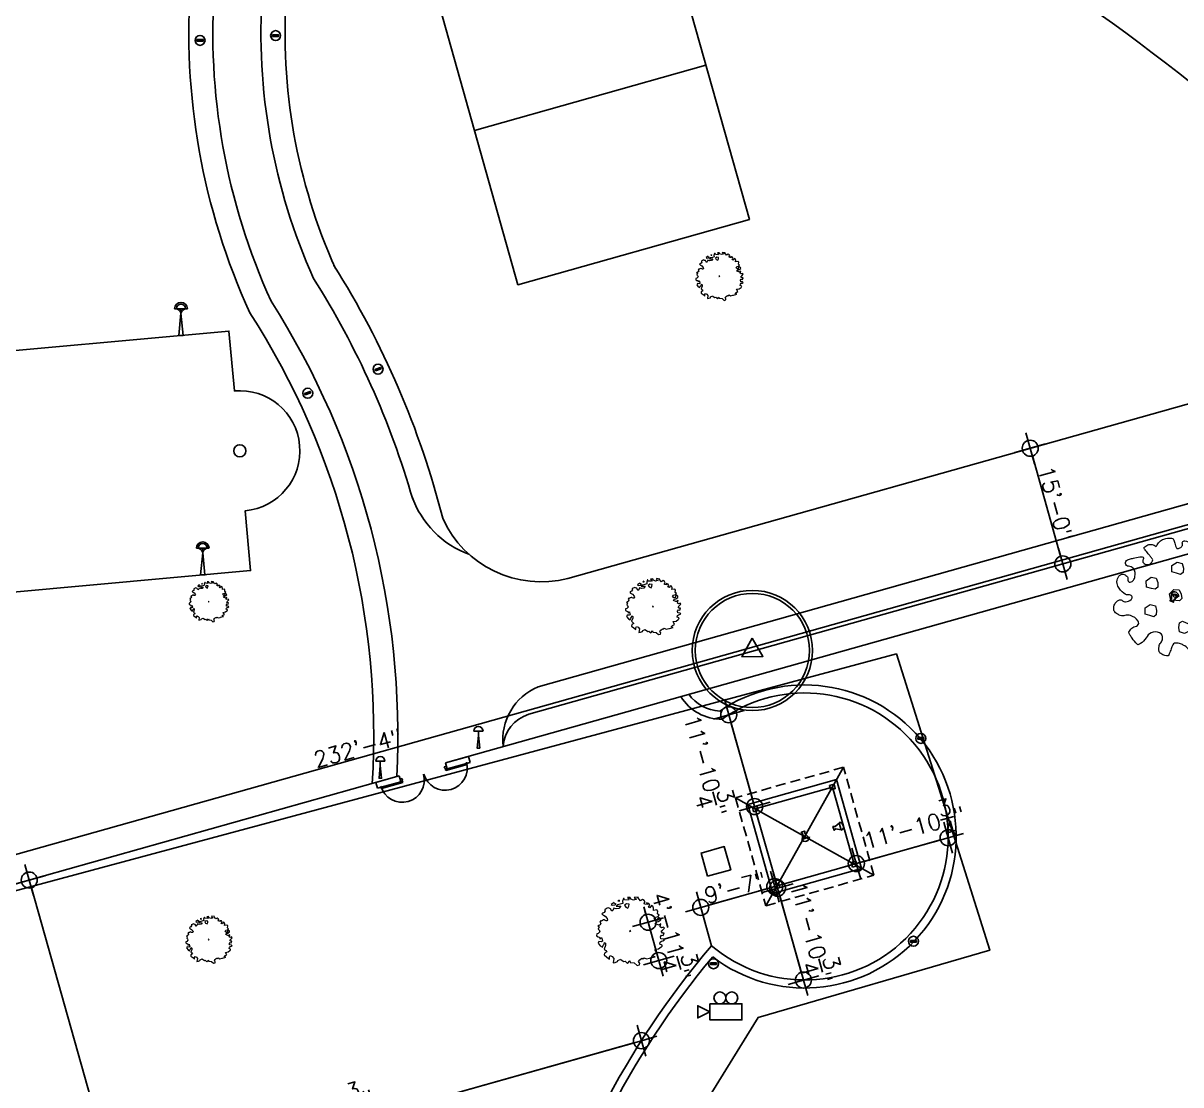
# Model space of a CAD drawing. Extents: x 2080 to 102399, y 2071 to 93424.
# Drawn here: x 76906 to 78640, y 76802 to 78391 of the extents above; entities that cross this region are included whole.
import ezdxf

# ---------------------------------------------------------------- set-up
doc = ezdxf.new("R2010")
doc.units = 0
doc.header["$LTSCALE"] = 20
doc.header["$MEASUREMENT"] = 0
doc.header["$PDMODE"] = 34
doc.header["$PDSIZE"] = 5
doc.linetypes.add('HIDDEN', pattern=[0.375, 0.25, -0.125])
for name, color, linetype, lineweight in [('camera', 11, 'Continuous', 13), ('Mango tree', 96, 'Continuous', 5), ('sappotta', 114, 'Continuous', 5), ('tree1', 110, 'Continuous', 9)]:
    doc.layers.add(name, color=color, linetype=linetype, lineweight=lineweight)
for name, color, linetype in [('DIMLINE', 254, 'Continuous'), ('DOOR', 1, 'Continuous'), ('ELEC', 11, 'Continuous'), ('lawn', 3, 'Continuous'), ('PLANTS', 3, 'Continuous'), ('proposed tree', 3, 'Continuous'), ('road', 2, 'Continuous'), ('SPORTS', 240, 'Continuous'), ('wall', 13, 'Continuous')]:
    doc.layers.add(name, color=color, linetype=linetype)
doc.styles.add('STYLE1', font='romans.shx')
doc.dimstyles.get("Standard").update_dxf_attribs({"dimtxt": 24, "dimasz": 12, "dimexe": 0.18, "dimexo": 0.0625, "dimgap": 0, "dimtad": 1, "dimzin": 1, "dimdsep": 46, "dimlunit": 4, "dimtxsty": 'STYLE1', "dimblk": 'BLK', "dimcen": 0, "dimse1": 1, "dimse2": 1, "dimclrt": 3, "dimazin": 0, "dimtfac": 1, "dimtix": 1, "dimtmove": 2, "dimatfit": 3, "dimldrblk": 'BLK', "dimfxl": 1, "dimtolj": 1, "dimtzin": 0, "dimarcsym": 0})

# ---------------------------------------------------------------- blocks, each defined once
blk = doc.blocks.new('NEEM')
at = {"layer": 'sappotta', "linetype": 'Continuous'}
for p, q in [((-0.749, 0.774), (-0.783, 0.757)), ((-0.717, 0.789), (-0.749, 0.774)), ((-0.689, 0.772), (-0.717, 0.789)), ((-0.638, 0.758), (-0.689, 0.772)), ((-0.517, 0.963), (-0.614, 0.901)), ((-0.614, 0.901), (-0.589, 0.87)), ((-0.589, 0.87), (-0.494, 0.884)), ((-0.533, 0.776), (-0.562, 0.699)), ((-0.452, 0.75), (-0.533, 0.776)), ((-0.521, 0.945), (-0.521, 0.945)), ((-0.449, 0.913), (-0.521, 0.945)), ((-0.494, 0.884), (-0.449, 0.913)), ((-0.415, 0.884), (-0.459, 0.839)), ((-0.459, 0.839), (-0.303, 0.837)), ((-0.32, 0.906), (-0.415, 0.884)), ((-0.359, 1.043), (-0.396, 1.016)), ((-0.396, 1.016), (-0.345, 1.011)), ((-0.303, 0.837), (-0.361, 0.762)), ((-0.345, 1.011), (-0.34, 1.039)), ((-0.23, 0.935), (-0.32, 0.906)), ((-0.213, 1.092), (-0.242, 1.007)), ((-0.242, 1.007), (-0.23, 0.935)), ((-0.191, 1.099), (-0.213, 1.092)), ((-0.177, 1.048), (-0.191, 1.099)), ((-0.043, 1.039), (-0.177, 1.048)), ((-0.108, 0.922), (-0.177, 0.872)), ((-0.177, 0.872), (-0.139, 0.809)), ((-0.139, 0.809), (-0.067, 0.78)), ((-0.027, 0.908), (-0.108, 0.922)), ((0.003, 1.132), (-0.083, 1.127)), ((-0.083, 1.127), (-0.023, 1.083)), ((-0.067, 0.78), (-0.034, 0.839)), ((-0.023, 1.083), (-0.043, 1.039)), ((-0.034, 0.839), (-0.027, 0.908)), ((0.03, 1.077), (0.003, 1.132)), ((0.114, 1.043), (0.03, 1.077)), ((0.216, 1.072), (0.114, 1.043)), ((0.162, 1.144), (0.142, 1.112)), ((0.142, 1.112), (0.216, 1.072)), ((0.283, 1.13), (0.162, 1.144)), ((0.267, 1.123), (0.283, 1.13)), ((0.351, 1.016), (0.267, 1.123)), ((0.421, 1.063), (0.351, 1.016)), ((0.473, 1.03), (0.421, 1.063)), ((0.472, 0.942), (0.501, 0.982)), ((0.483, 0.908), (0.472, 0.942)), ((0.501, 0.982), (0.473, 1.03)), ((0.581, 0.9), (0.483, 0.908)), ((0.551, 0.95), (0.581, 0.9)), ((0.627, 0.928), (0.551, 0.95)), ((0.616, 0.806), (0.654, 0.87)), ((0.66, 0.788), (0.616, 0.806)), ((0.654, 0.87), (0.627, 0.928)), ((0.715, 0.86), (0.66, 0.788)), ((0.762, 0.844), (0.715, 0.86)), ((0.783, 0.779), (0.762, 0.844)), ((0.776, 0.704), (0.783, 0.779)), ((-0.892, 0.613), (-0.923, 0.594)), ((-0.923, 0.594), (-0.895, 0.555)), ((-0.87, 0.389), (-0.908, 0.372)), ((-0.895, 0.555), (-0.868, 0.54)), ((-0.85, 0.638), (-0.892, 0.613)), ((-0.846, 0.386), (-0.87, 0.389)), ((-0.868, 0.54), (-0.818, 0.517)), ((-0.818, 0.692), (-0.85, 0.638)), ((-0.821, 0.367), (-0.846, 0.386)), ((-0.783, 0.757), (-0.83, 0.729)), ((-0.83, 0.729), (-0.826, 0.714)), ((-0.826, 0.714), (-0.818, 0.692)), ((-0.818, 0.517), (-0.752, 0.44)), ((-0.735, 0.394), (-0.757, 0.361)), ((-0.752, 0.44), (-0.735, 0.394)), ((-0.598, 0.672), (-0.638, 0.758)), ((-0.562, 0.699), (-0.598, 0.672)), ((-0.361, 0.762), (-0.452, 0.75)), ((0.888, 0.723), (0.776, 0.704)), ((0.804, 0.415), (0.84, 0.475)), ((0.86, 0.367), (0.804, 0.415)), ((0.84, 0.475), (0.934, 0.5)), ((0.924, 0.679), (0.888, 0.723)), ((0.917, 0.437), (0.904, 0.404)), ((0.904, 0.404), (0.933, 0.378)), ((0.913, 0.591), (0.924, 0.679)), ((0.964, 0.541), (0.913, 0.591)), ((0.942, 0.471), (0.917, 0.437)), ((0.93, 0.332), (1.018, 0.389)), ((0.934, 0.5), (0.964, 0.541)), ((1.014, 0.439), (0.942, 0.471)), ((1.018, 0.389), (1.014, 0.439)), ((-1.023, 0.208), (-1.062, 0.182)), ((-1.062, 0.182), (-1.02, 0.162)), ((-1.02, 0.162), (-1.049, 0.084)), ((-1.049, 0.084), (-1.017, 0.059)), ((-0.978, 0.229), (-1.023, 0.208)), ((-1.017, 0.059), (-0.991, -0.002)), ((-0.96, 0.366), (-0.994, 0.31)), ((-0.994, 0.31), (-0.961, 0.275)), ((-0.961, 0.275), (-0.978, 0.229)), ((-0.935, 0.345), (-0.96, 0.366)), ((-0.908, 0.372), (-0.935, 0.345)), ((-0.788, 0.359), (-0.821, 0.367)), ((-0.757, 0.361), (-0.788, 0.359)), ((0.02, 0.041), (-0.009, 0.024)), ((-0.009, 0.024), (0, 0)), ((0, 0), (0.014, 0.011)), ((0.014, 0.011), (0.027, 0.031)), ((0.829, 0.259), (0.888, 0.326)), ((0.838, 0.262), (0.829, 0.259)), ((0.931, 0.228), (0.838, 0.262)), ((0.933, 0.378), (0.86, 0.367)), ((0.888, 0.326), (0.93, 0.332)), ((0.962, 0.217), (0.931, 0.228)), ((1.025, 0.259), (0.962, 0.217)), ((0.996, 0.16), (1.025, 0.259)), ((1.046, 0.129), (0.996, 0.16)), ((1.029, 0.011), (1.074, 0.049)), ((1.074, -0.047), (1.029, 0.011)), ((1.109, 0.149), (1.046, 0.129)), ((1.074, 0.049), (1.137, 0.114)), ((1.137, 0.114), (1.109, 0.149)), ((-1.097, -0.077), (-1.098, -0.14)), ((-1.098, -0.14), (-1.044, -0.173)), ((-1.048, -0.062), (-1.097, -0.077)), ((-1.025, -0.325), (-1.052, -0.378)), ((-1.052, -0.378), (-0.982, -0.471)), ((-0.991, -0.002), (-1.048, -0.062)), ((-1.044, -0.173), (-1.007, -0.185)), ((-0.953, -0.336), (-1.025, -0.325)), ((-1.007, -0.185), (-0.992, -0.244)), ((-0.992, -0.244), (-0.937, -0.198)), ((-0.902, -0.318), (-0.953, -0.336)), ((-0.937, -0.198), (-0.93, -0.213)), ((-0.93, -0.213), (-0.902, -0.318)), ((-0.848, -0.411), (-0.837, -0.355)), ((-0.837, -0.355), (-0.803, -0.383)), ((0.992, -0.411), (1.004, -0.349)), ((1.004, -0.349), (1.045, -0.311)), ((1.007, -0.166), (1.046, -0.114)), ((1.016, -0.234), (1.007, -0.166)), ((1.11, -0.243), (1.016, -0.234)), ((1.045, -0.311), (1.083, -0.306)), ((1.046, -0.114), (1.1, -0.129)), ((1.129, -0.047), (1.074, -0.047)), ((1.083, -0.306), (1.137, -0.273)), ((1.1, -0.129), (1.129, -0.047)), ((1.137, -0.273), (1.11, -0.243)), ((-0.982, -0.471), (-0.91, -0.516)), ((-0.91, -0.516), (-0.888, -0.446)), ((-0.888, -0.446), (-0.848, -0.411)), ((-0.803, -0.452), (-0.853, -0.576)), ((-0.853, -0.576), (-0.797, -0.619)), ((-0.844, -0.71), (-0.852, -0.77)), ((-0.766, -0.668), (-0.844, -0.71)), ((-0.803, -0.383), (-0.803, -0.452)), ((-0.797, -0.619), (-0.766, -0.668)), ((0.751, -0.797), (0.797, -0.747)), ((0.797, -0.747), (0.887, -0.704)), ((0.826, -0.591), (0.943, -0.565)), ((0.887, -0.704), (0.826, -0.591)), ((0.943, -0.565), (1.032, -0.503)), ((1.066, -0.443), (0.992, -0.411)), ((1.032, -0.503), (1.061, -0.484)), ((1.061, -0.484), (1.066, -0.443)), ((-0.852, -0.77), (-0.758, -0.838)), ((-0.758, -0.838), (-0.675, -0.912)), ((-0.676, -0.836), (-0.649, -0.791)), ((-0.675, -0.912), (-0.676, -0.836)), ((-0.649, -0.791), (-0.582, -0.82)), ((-0.582, -0.82), (-0.534, -0.881)), ((-0.534, -0.881), (-0.554, -1.025)), ((-0.554, -1.025), (-0.486, -1.015)), ((-0.486, -1.015), (-0.413, -0.988)), ((-0.413, -0.988), (-0.401, -0.955)), ((-0.401, -0.955), (-0.302, -0.907)), ((-0.302, -0.907), (-0.286, -0.926)), ((-0.286, -0.926), (-0.197, -0.986)), ((-0.197, -0.986), (-0.157, -0.969)), ((-0.157, -0.969), (-0.078, -1.049)), ((-0.078, -1.049), (-0.006, -0.96)), ((-0.006, -0.96), (0.006, -1.017)), ((0.006, -1.017), (0.139, -1.026)), ((0.139, -1.026), (0.236, -1.115)), ((0.236, -1.115), (0.314, -1.096)), ((0.287, -0.982), (0.327, -0.932)), ((0.324, -1.046), (0.287, -0.982)), ((0.314, -1.096), (0.324, -1.046)), ((0.327, -0.932), (0.391, -0.879)), ((0.391, -0.879), (0.423, -0.897)), ((0.423, -0.897), (0.47, -0.86)), ((0.47, -0.86), (0.543, -0.896)), ((0.543, -0.896), (0.652, -0.871)), ((0.652, -0.871), (0.68, -0.867)), ((0.68, -0.867), (0.834, -0.828)), ((0.834, -0.828), (0.751, -0.797))]:
    blk.add_line(p, q, dxfattribs=at)
blk = doc.blocks.new('A$C1AD445BE')
at = {"color": 2}
for p, q in [((-62.9, -100.8), (62.9, 100.8)), ((-100.8, 62.9), (100.8, -62.9))]:
    blk.add_line(p, q, dxfattribs=at)
at = {"color": 7, "linetype": 'HIDDEN', "ltscale": 3}
blk.add_lwpolyline([(-62.9, -100.8), (100.8, -62.9), (62.9, 100.8), (-100.8, 62.9)], close=True, dxfattribs=at)
for points in [[(-51.7, -82.8), (82.8, -51.7), (51.7, 82.8), (-82.8, 51.7)], [(42.3, 67.8), (49.1, 69.4), (47.6, 76.2), (40.7, 74.6)], [(-74.6, 40.7), (-67.8, 42.3), (-69.4, 49.1), (-76.2, 47.6)], [(69.4, -49.1), (76.2, -47.6), (74.6, -40.7), (67.8, -42.3)], [(-47.6, -76.2), (-40.7, -74.6), (-42.3, -67.8), (-49.1, -69.4)]]:
    blk.add_lwpolyline(points, close=True)
at = {"color": 2}
blk.add_lwpolyline([(-44.9, -72), (72, -44.9), (44.9, 72), (-72, 44.9)], close=True, dxfattribs=at)
blk = doc.blocks.new('A$C4EF33415')
at = {"layer": 'PLANTS'}
blk.add_lwpolyline([(239.5, 288.6), (198.2, 215.3), (282.3, 216.2)], close=True, dxfattribs=at)
for radius in [240, 240, 228]:
    blk.add_circle((240, 240), radius, dxfattribs=at)
blk = doc.blocks.new('A$C763C346A')
at = {"layer": 'PLANTS', "xscale": 0.375, "yscale": 0.375, "zscale": 0.375}
blk.add_blockref('A$C4EF33415', (-89.8, -89.8), dxfattribs=at)
blk = doc.blocks.new('A$C66A15280')
at = {"layer": 'tree1', "lineweight": 5}
blk.add_lwpolyline([(-25.6, 76.4, -0.112663), (-21.4, 83.1, -0.117589), (-14.9, 87.1, -0.108853), (-3.2, 88.3, -0.296704), (0.3, 85.3, -0.01094), (1.3, 82.2, 0.0113), (2.1, 79.1, 0.005127), (3.4, 75.1, 0.015033), (3.9, 73.7, 0.306227), (5.3, 72.8, 0.11667), (9.3, 73.7, 0.080255), (11.4, 75.2, 0.078689), (12.9, 77.3, 0.243774), (12.9, 80, -0.250701), (12.9, 82.6, -0.328651), (16.6, 84.4, -0.116616), (26.3, 80, -0.030845), (29.8, 76.9, -0.050087), (31.7, 74.6, -0.076938), (32.9, 71.9, -0.062317), (33.5, 68.3, -0.579697), (28.6, 65.4, 0.475121), (22.7, 63, 0.129849), (22.5, 57.6, 0.212231), (24.5, 54.9, 0.129571), (27.8, 54.1, 0.139513), (30.8, 54.9, 0.231404), (33, 58.5, -0.228797), (35.2, 62.1, -0.051526), (38.5, 63.7, -0.046499), (42.4, 64.8, -0.068146), (47.4, 64.9, -0.083931), (51.4, 63.9, -0.129613), (54.3, 61.4, -0.123758), (55.8, 57.6, -0.09899), (55.6, 54.6, -0.039936), (53.1, 47.8, -0.22703), (45.5, 41.4, 0.41151), (42.4, 36.2, 0.187353), (44.8, 32.7, 0.279738), (47.8, 32.6, 0.024255), (51.3, 34.7, -0.013213), (57.6, 38.8, -0.005001), (66.4, 44.1, -0.023312), (68.4, 45.1, -0.276075), (70.1, 44.9, -0.060003), (75.5, 39.7, -0.073357), (79.6, 33, -0.14541), (80, 29, -0.115891), (78.5, 25.6, -0.080667), (74.6, 21.8, -0.146196), (70.5, 20.5, 0.199095), (67.5, 19.2, 0.110057), (66.3, 17.2, 0.070134), (65.7, 13.8, 0.127178), (66.9, 7.9, 0.173991), (70.2, 4.9, 0.084989), (75.2, 3.6, -0.065757), (81.8, 2.2, -0.015835), (86.4, 0.4, -0.041694), (88.1, -0.5, -0.171023), (89.4, -2.2, -0.055511), (90.7, -8.6, -0.086573), (90.2, -16.4, -0.193215), (88.1, -19.3, -0.079513), (84, -21, -0.051396), (77.3, -22, -0.009838), (74.2, -22, -0.013144), (71.9, -22, -0.142441), (68.6, -20.8, 0.12085), (64.8, -19.3, 0.414743), (60.8, -22.3, 0.108419), (62.1, -39, 0.145796), (66.2, -45.1, -0.218883), (68.4, -49.7, -0.129022), (67.2, -54.5, -0.098712), (63, -59.5, -0.089238), (56.8, -62.9, -0.142039), (52.3, -63.1, -0.15262), (48.8, -61, 0.140489), (45.1, -58.6, 0.072733), (41.6, -58.1, 0.056149), (37, -58.6, 1.162721), (40.4, -67.3, -0.889956), (46, -74.7, -0.057497), (41.3, -78.2, -0.050194), (35.2, -81, -0.027152), (29.3, -82.7, -0.081841), (27.2, -82.8, -0.259828), (22.6, -79.5, 0.154361), (16.5, -72.9, 0.023636), (11.7, -70.5, 0.036054), (8.4, -69.4, 0.113837), (1.2, -69, 0.255021), (-1.4, -71.1, 0.010023), (-3.2, -75.6, -0.006166), (-5.9, -82.8, -0.000987), (-7.4, -86.5, -0.004807), (-7.7, -87.2, -0.301336), (-8.5, -87.7, -0.053993), (-13.1, -87.2, -0.098949), (-19.5, -84.4, -0.166928), (-22, -81, -0.074867), (-22.4, -78.8, -0.033746), (-22, -73.8, -0.147775), (-19.4, -68.1, 0.143332), (-16.7, -62.2, 0.320067), (-21.1, -53.3, 0.243977), (-33.7, -53.3, 0.152147), (-41.5, -61, -0.142431), (-49.8, -69.4, -0.011977), (-53, -71, -0.105797), (-53.4, -71.1, -0.222083), (-54.8, -70.5, -0.028252), (-62.3, -61.3, -0.016572), (-65.8, -56.2, -0.046235), (-66.8, -54.2, -0.232844), (-66.5, -50.9, -0.094135), (-61.4, -45.2, -0.151838), (-57.8, -43.9, 0.157375), (-54.3, -42.5, 0.39645), (-53.3, -35.8, 0.167315), (-65, -27.3, 0.155323), (-73, -27.5, -0.172189), (-80.2, -27.3, -0.057388), (-85.5, -24.6, -0.091215), (-88.3, -22, -0.156095), (-89.9, -17, -0.117481), (-88.3, -10.3, -0.096462), (-84.9, -6, -0.124262), (-81.1, -4.1, -0.245852), (-76.9, -5.2, 0.213299), (-72.2, -6.8, 0.132817), (-63.9, -3.6, 0.292293), (-62.3, 0.4, 0.386063), (-66.2, 3.3, -0.189961), (-74.8, 5.8, -0.113948), (-83.6, 16.3, -0.173128), (-84.7, 25.4, -0.141993), (-80.6, 32.9, -0.2475), (-75.7, 34.4, -0.069531), (-72.9, 33.4, -0.066733), (-70.4, 31.7, -0.27622), (-68.7, 26.5, 0.375875), (-66.8, 22.7, 0.21129), (-63.6, 22.9, 0.125177), (-59.6, 26.3, 0.111486), (-58.3, 29.5, 0.05123), (-57.8, 37, 0.402904), (-67.6, 46.4, -0.821492), (-69.5, 55.8, -0.025063), (-66.1, 57, -0.015882), (-60.5, 58.5, -0.023816), (-51, 60.2, -0.058964), (-47.1, 60.3, -0.600057), (-45.6, 56.6, 0.391652), (-45.3, 51.4, 0.173919), (-39.6, 48.8, 0.206831), (-34.6, 50.5, 0.108623), (-31.6, 54.6, 0.273193), (-31.9, 56.7, 0.000005), (-35, 60.7, -0.000002), (-38.1, 64.8, -0.000001), (-42.8, 70.8, -0.000003), (-44.4, 72.8, -0.378508), (-44.3, 74.5, -0.089675), (-39, 78.2, -0.160885), (-32.3, 78.9, -0.160398), (-26.5, 75.5)], format="xyb", dxfattribs=at)
for points in [[(-2.8, 38), (-2.7, 47.6), (4.9, 52.4), (12.6, 50.5), (14.4, 43.7), (14, 36.9), (10, 34.2), (4.3, 35.8)], [(-40.7, 14.8), (-41.3, 24.5), (-34, 29.8), (-26.3, 28.5), (-23.9, 21.8), (-23.9, 15), (-27.6, 12), (-33.5, 13.2)], [(30.7, 15.9), (35.5, 24.3), (44.5, 24.9), (50.2, 19.6), (48.7, 12.7), (45, 7), (40.2, 6.4), (36, 10.6)], [(-4.6, -4.4), (-6.3, 5.1), (0.2, 11.3), (8, 11), (11.2, 4.7), (12.1, -2.1), (8.8, -5.6), (2.9, -5)], [(-42.9, -25.5), (-42.7, -15.8), (-35.1, -11.1), (-27.5, -12.9), (-25.6, -19.7), (-26.1, -26.5), (-30, -29.3), (-35.7, -27.6)], [(40.7, -30.8), (33, -24.9), (33.8, -15.9), (39.8, -10.9), (46.4, -13.5), (51.6, -18), (51.4, -22.7), (46.6, -26.3)], [(25.3, -41), (24.3, -50.6), (16.2, -54.6), (8.8, -52.1), (7.6, -45.2), (8.7, -38.4), (12.9, -36), (18.4, -38.2)]]:
    blk.add_lwpolyline(points, close=True, dxfattribs=at)
blk.add_circle((1.9, 2.3), 2.56, dxfattribs=at)
blk = doc.blocks.new('BULB8_FT')
for p, q in [((3.56, 0), (-3.56, 0)), ((0, 0), (0, 3.46))]:
    blk.add_line(p, q)
blk.add_arc((0, 0), 3.56, 180, 0)
blk = doc.blocks.new('A$C1B5C7E3C')
at = {"layer": 'ELEC', "linetype": 'Continuous', "ltscale": 0.5}
blk.add_lwpolyline([(13.8, 37.7), (13.8, 37.7), (17.9, 0), (10, 0)], close=True, dxfattribs=at)
at = {"layer": 'ELEC', "xscale": 3.88799999999901, "yscale": 3.88799999999901, "zscale": 3.88799999999901, "rotation": 180}
blk.add_blockref('BULB8_FT', (13.8, 51.1), dxfattribs=at)
blk = doc.blocks.new('FOCUSLGT')
for points in [[(-4.3, 0), (4.3, 0), (1.5, 5.9)], [(-1.4, 5.9), (-4.3, 0)], [(1.5, 5.9), (2.4, 8.7), (-2.4, 8.7), (-1.4, 5.9)]]:
    blk.add_lwpolyline(points)
blk = doc.blocks.new('A$C085F24DD')
at = {"layer": 'ELEC', "linetype": 'Continuous', "ltscale": 0.5}
blk.add_arc((32, 33.5), 33.5, 197.10907, 342.89093, dxfattribs=at)
at = {"layer": 'ELEC', "xscale": 6, "yscale": 6, "zscale": 6}
blk.add_blockref('FOCUSLGT', (32, 23.7), dxfattribs=at)
blk = doc.blocks.new('A$C577213CB')
at = {"layer": 'ELEC', "linetype": 'Continuous', "ltscale": 0.5}
for p, q in [((2.6, 39.9), (0, 39.9)), ((19.1, 39.9), (16.4, 39.9))]:
    blk.add_line(p, q, dxfattribs=at)
blk.add_lwpolyline([(9.5, 33.2), (9.5, 33.2), (12.9, 0), (6.3, 0)], close=True, dxfattribs=at)
for centre, radius, start, end in [((9.5, 39.9), 9.53, 0, 180), ((0.9, 31.4), 8.73, 9.7125, 78.5579), ((18.1, 31.4), 8.73, 101.4421, 170.2875)]:
    blk.add_arc(centre, radius, start, end, dxfattribs=at)
at = {"layer": 'ELEC', "xscale": 1.944000000003143, "yscale": 1.944000000003143, "zscale": 1.944000000003143, "rotation": 180}
blk.add_blockref('BULB8_FT', (9.5, 39.9), dxfattribs=at)
blk = doc.blocks.new('BLK')
for q in [(0, 2), (-2, 0), (0, -2), (2, 0)]:
    blk.add_line((0, 0), q)
blk.add_circle((0, 0), 1)
blk = doc.blocks.new('*D347')
at = {"layer": 'Defpoints', "color": 0, "linetype": 'Continuous', "ltscale": 0.5, "transparency": 16777216}
for p in [(78370.9, 77742.6), (78463.1, 77581.6), (78419.7, 77569.4)]:
    blk.add_point(p, dxfattribs=at)
at = {"layer": 'DIMLINE', "color": 0, "linetype": 'Continuous', "lineweight": -2, "ltscale": 0.5, "transparency": 16777216}
blk.add_line((78417.6, 77743.3), (78459.8, 77593.1), dxfattribs=at)
at = {"layer": 'DIMLINE', "color": 0, "linetype": 'Continuous', "lineweight": -2, "ltscale": 0.5, "transparency": 16777216, "xscale": 12, "yscale": 12, "zscale": 12}
for p, rotation in [((78414.3, 77754.8), 105.7216826375465), ((78463.1, 77581.6), 285.7216826375465)]:
    blk.add_blockref('BLK', p, dxfattribs=dict(at, rotation=rotation))
at = {"layer": 'DIMLINE', "color": 3, "linetype": 'Continuous', "ltscale": 0.5, "transparency": 16777216, "insert": (78452.5, 77672.1), "char_height": 24, "attachment_point": 5, "rotation": 285.7217, "style": 'STYLE1'}
blk.add_mtext('\\A1;15\'-0"', dxfattribs=at)
blk = doc.blocks.new('DR1H1802')
at = {"color": 0}
for p, q in [((-0.5, 0.1125), (-1.5, 0.1125)), ((-1.5, 0.0625), (-1.5, 0.1125)), ((-0.5, 0.0625), (-1.5, 0.0625)), ((-0.5, 0.0625), (-0.5, 0.1125)), ((-0.5, 0.09375), (-0.5, 0.09375))]:
    blk.add_line(p, q, dxfattribs=at)
blk.add_arc((-0.5, 0), 1, 0, 180, dxfattribs=at)
blk = doc.blocks.new('A$C3B4262AC')
at = {"layer": 'DOOR'}
for p, q in [((0, 4), (0, 0)), ((2.5, 4), (0, 4)), ((0, 0), (3, 0)), ((2.5, 2.25), (2.5, 4)), ((3, 2.25), (2.5, 2.25)), ((3, 0), (3, 2.25))]:
    blk.add_line(p, q, dxfattribs=at)
blk = doc.blocks.new('A$C0F484B77')
for p, xscale, yscale, zscale, rotation in [((33.5, 13.9), 1.0682914309102, 1.0682914309102, 1.0682914309102, 196.1665754823266), ((-35.8, -5.6), -1.068291430914966, 1.068291430914542, 1.068291430913497, 195.7216826377499)]:
    blk.add_blockref('A$C3B4262AC', p, dxfattribs=dict(xscale=xscale, yscale=yscale, zscale=zscale, rotation=rotation))
at = {"layer": 'DOOR', "zscale": 73.59340968515201}
for p, xscale, yscale, rotation in [((15.6, 6.5), 33.1170343583254, 33.1170343583254, 195.7216826375595), ((-16.7, -2.6), -33.11703435831752, 33.11703435832169, 195.721682637511)]:
    blk.add_blockref('DR1H1802', p, dxfattribs=dict(at, xscale=xscale, yscale=yscale, rotation=rotation))
blk = doc.blocks.new('A$C16A84746')
at = {"layer": 'ELEC'}
blk.add_lwpolyline([(14.9, 44.1), (61.5, 44.1), (61.5, 32.9), (14.9, 32.9)], close=True, dxfattribs=at)
blk.add_circle((38.5, 38.5), 38.5, dxfattribs=at)
blk = doc.blocks.new('*D375')
at = {"layer": 'Defpoints', "color": 0, "ltscale": 0.5, "transparency": 16777216}
for p in [(77832.1, 76867.9), (76913.9, 76609.4), (76913.9, 76609.4)]:
    blk.add_point(p, dxfattribs=at)
at = {"layer": 'DIMLINE', "color": 0, "lineweight": -2, "ltscale": 0.5, "transparency": 16777216}
blk.add_line((77820.5, 76864.6), (76925.5, 76612.7), dxfattribs=at)
at = {"layer": 'DIMLINE', "color": 0, "lineweight": -2, "ltscale": 0.5, "transparency": 16777216, "xscale": 12, "yscale": 12, "zscale": 12}
for p, rotation in [((77832.1, 76867.9), 15.72168263768321), ((76913.9, 76609.4), 195.7216826376832)]:
    blk.add_blockref('BLK', p, dxfattribs=dict(at, rotation=rotation))
at = {"layer": 'DIMLINE', "color": 3, "ltscale": 0.5, "transparency": 16777216, "insert": (77365.4, 76765.6), "char_height": 24, "attachment_point": 5, "rotation": 15.7217, "style": 'STYLE1'}
blk.add_mtext('\\A1;79\'-5{\\H1.000000x;\\S3/4;}"', dxfattribs=at)
blk = doc.blocks.new('*D376')
at = {"layer": 'Defpoints', "color": 0, "ltscale": 0.5, "transparency": 16777216}
for p in [(78036, 77096.2), (78074.7, 76958.7), (78074.7, 76958.7)]:
    blk.add_point(p, dxfattribs=at)
at = {"layer": 'DIMLINE', "color": 0, "lineweight": -2, "ltscale": 0.5, "transparency": 16777216}
blk.add_line((78039.3, 77084.6), (78071.5, 76970.3), dxfattribs=at)
at = {"layer": 'DIMLINE', "color": 0, "lineweight": -2, "ltscale": 0.5, "transparency": 16777216, "xscale": 12, "yscale": 12, "zscale": 12}
for p, rotation in [((78036, 77096.2), 105.7216826376506), ((78074.7, 76958.7), 285.7216826376506)]:
    blk.add_blockref('BLK', p, dxfattribs=dict(at, rotation=rotation))
at = {"layer": 'DIMLINE', "color": 3, "ltscale": 0.5, "transparency": 16777216, "insert": (78086.7, 77029.8), "char_height": 24, "attachment_point": 5, "rotation": 285.7217, "style": 'STYLE1'}
blk.add_mtext('\\A1;11\'-10{\\H1.000000x;\\S3/4;}"', dxfattribs=at)
blk = doc.blocks.new('*D377')
at = {"layer": 'Defpoints', "color": 0, "ltscale": 0.5, "transparency": 16777216}
for p in [(78291.4, 77171.7), (78291.4, 77171.7), (78153.9, 77133)]:
    blk.add_point(p, dxfattribs=at)
at = {"layer": 'DIMLINE', "color": 0, "lineweight": -2, "ltscale": 0.5, "transparency": 16777216}
blk.add_line((78165.5, 77136.3), (78279.9, 77168.5), dxfattribs=at)
at = {"layer": 'DIMLINE', "color": 0, "lineweight": -2, "ltscale": 0.5, "transparency": 16777216, "xscale": 12, "yscale": 12, "zscale": 12}
for p, rotation in [((78291.4, 77171.7), 15.72168263767473), ((78153.9, 77133), 195.7216826376747)]:
    blk.add_blockref('BLK', p, dxfattribs=dict(at, rotation=rotation))
at = {"layer": 'DIMLINE', "color": 3, "ltscale": 0.5, "transparency": 16777216, "insert": (78240.5, 77186.7), "char_height": 24, "attachment_point": 5, "rotation": 15.7217, "style": 'STYLE1'}
blk.add_mtext('\\A1;11\'-10{\\H1.000000x;\\S3/4;}"', dxfattribs=at)
blk = doc.blocks.new('*D378')
at = {"layer": 'Defpoints', "color": 0, "ltscale": 0.5, "transparency": 16777216}
for p in [(77962.9, 77355.9), (77962.9, 77355.9), (78001.6, 77218.4)]:
    blk.add_point(p, dxfattribs=at)
at = {"layer": 'DIMLINE', "color": 0, "lineweight": -2, "ltscale": 0.5, "transparency": 16777216}
blk.add_line((77998.4, 77230), (77966.2, 77344.3), dxfattribs=at)
at = {"layer": 'DIMLINE', "color": 0, "lineweight": -2, "ltscale": 0.5, "transparency": 16777216, "xscale": 12, "yscale": 12, "zscale": 12}
for p, rotation in [((77962.9, 77355.9), 105.7216826376843), ((78001.6, 77218.4), 285.7216826376844)]:
    blk.add_blockref('BLK', p, dxfattribs=dict(at, rotation=rotation))
at = {"layer": 'DIMLINE', "color": 3, "ltscale": 0.5, "transparency": 16777216, "insert": (77928, 77279.9), "char_height": 24, "attachment_point": 5, "rotation": 285.7217, "style": 'STYLE1'}
blk.add_mtext('\\A1;11\'-10{\\H1.000000x;\\S3/4;}"', dxfattribs=at)
blk = doc.blocks.new('*D379')
at = {"layer": 'Defpoints', "color": 0, "ltscale": 0.5, "transparency": 16777216}
for p in [(78031.7, 77098.6), (78031.7, 77098.6), (77921, 77067.5)]:
    blk.add_point(p, dxfattribs=at)
at = {"layer": 'DIMLINE', "color": 0, "lineweight": -2, "ltscale": 0.5, "transparency": 16777216}
blk.add_line((77932.6, 77070.7), (78020.1, 77095.4), dxfattribs=at)
at = {"layer": 'DIMLINE', "color": 0, "lineweight": -2, "ltscale": 0.5, "transparency": 16777216, "xscale": 12, "yscale": 12, "zscale": 12}
for p, rotation in [((78031.7, 77098.6), 15.7216826377655), ((77921, 77067.5), 195.7216826377655)]:
    blk.add_blockref('BLK', p, dxfattribs=dict(at, rotation=rotation))
at = {"layer": 'DIMLINE', "color": 3, "ltscale": 0.5, "transparency": 16777216, "insert": (77972.5, 77096.8), "char_height": 24, "attachment_point": 5, "rotation": 15.7217, "style": 'STYLE1'}
blk.add_mtext('\\A1;9\'-7"', dxfattribs=at)
blk = doc.blocks.new('*D380')
at = {"layer": 'Defpoints', "color": 0, "ltscale": 0.5, "transparency": 16777216}
for p in [(77921, 77067.5), (77842, 77045.2), (77937.2, 77010.1)]:
    blk.add_point(p, dxfattribs=at)
at = {"layer": 'DIMLINE', "color": 0, "lineweight": -2, "ltscale": 0.5, "transparency": 16777216}
for p, q in [((77838.7, 77056.7), (77835.5, 77068.3)), ((77858.1, 76987.8), (77842, 77045.2)), ((77861.4, 76976.2), (77864.6, 76964.7))]:
    blk.add_line(p, q, dxfattribs=at)
at = {"layer": 'DIMLINE', "color": 0, "lineweight": -2, "ltscale": 0.5, "transparency": 16777216, "xscale": 12, "yscale": 12, "zscale": 12}
for p, rotation in [((77842, 77045.2), 285.7216826377401), ((77858.1, 76987.8), 105.7216826377401)]:
    blk.add_blockref('BLK', p, dxfattribs=dict(at, rotation=rotation))
at = {"layer": 'DIMLINE', "color": 3, "ltscale": 0.5, "transparency": 16777216, "insert": (77877, 77024.1), "char_height": 24, "attachment_point": 5, "rotation": 285.7217, "style": 'STYLE1'}
blk.add_mtext('\\A1;4\'-11{\\H1.000000x;\\S3/4;}"', dxfattribs=at)
blk = doc.blocks.new('*D391')
at = {"layer": 'Defpoints', "color": 0, "ltscale": 0.5, "transparency": 16777216}
for p in [(76989.7, 77129.3), (76915.4, 77108.4), (77639.9, 74818.4)]:
    blk.add_point(p, dxfattribs=at)
at = {"layer": 'DIMLINE', "color": 0, "lineweight": -2, "ltscale": 0.5, "transparency": 16777216}
blk.add_line((77562.4, 74809), (76918.7, 77096.9), dxfattribs=at)
at = {"layer": 'DIMLINE', "color": 0, "lineweight": -2, "ltscale": 0.5, "transparency": 16777216, "xscale": 12, "yscale": 12, "zscale": 12}
for p, rotation in [((76915.4, 77108.4), 105.7149267986543), ((77565.7, 74797.5), 285.7149267986543)]:
    blk.add_blockref('BLK', p, dxfattribs=dict(at, rotation=rotation))
at = {"layer": 'DIMLINE', "color": 3, "ltscale": 0.5, "transparency": 16777216, "insert": (77267.5, 75960.5), "char_height": 24, "attachment_point": 5, "rotation": 285.7149, "style": 'STYLE1'}
blk.add_mtext('\\A1;200\'-0{\\H1.000000x;\\S3/4;}"', dxfattribs=at)
blk = doc.blocks.new('*D393')
at = {"layer": 'Defpoints', "color": 0, "ltscale": 0.5, "transparency": 16777216}
for p in [(78764.7, 77628.7), (76069.5, 76914.6), (76081, 76873.6)]:
    blk.add_point(p, dxfattribs=at)
at = {"layer": 'DIMLINE', "color": 0, "lineweight": -2, "ltscale": 0.5, "transparency": 16777216}
blk.add_line((78741.7, 77666.4), (76081.1, 76917.8), dxfattribs=at)
at = {"layer": 'DIMLINE', "color": 0, "lineweight": -2, "ltscale": 0.5, "transparency": 16777216, "xscale": 12, "yscale": 12, "zscale": 12}
for p, rotation in [((78753.2, 77669.7), 15.71492679865437), ((76069.5, 76914.6), 195.7149267986544)]:
    blk.add_blockref('BLK', p, dxfattribs=dict(at, rotation=rotation))
at = {"layer": 'DIMLINE', "color": 3, "ltscale": 0.5, "transparency": 16777216, "insert": (77407.5, 77305.9), "char_height": 24, "attachment_point": 5, "rotation": 15.7149, "style": 'STYLE1'}
blk.add_mtext('\\A1;232\'-4"', dxfattribs=at)
blk = doc.blocks.new('A$C22A82026')
at = {"layer": 'ELEC', "ltscale": 0.5}
blk.add_lwpolyline([(-10.21, -0.29), (-19.21, -4.79), (-19.21, 4.21), (-10.21, -0.29)], dxfattribs=at)
blk.add_lwpolyline([(-10.21, 5.71), (-10.21, -6.29), (13.79, -6.29), (13.79, 5.71)], close=True, dxfattribs=at)
blk = doc.blocks.new('A$C265A360F')
at = {"layer": 'ELEC', "ltscale": 0.5}
for centre in [(33.1, 20.9), (50.9, 20.9)]:
    blk.add_circle(centre, 8.94, dxfattribs=at)
at = {"layer": 'ELEC', "ltscale": 0.5, "xscale": 2, "yscale": 2, "zscale": 2}
blk.add_blockref('A$C22A82026', (38.4, 0.6), dxfattribs=at)

msp = doc.modelspace()

# ---------------------------------------------------------------- linework, layer by layer
at = {"ltscale": 0.5}
msp.add_line((77677.307, 77397.771), (78674.904, 77678.591), dxfattribs=at)
at = {"linetype": 'Continuous', "ltscale": 0.5}
for p, q in [((77538.577, 77283.736), (78764.725, 77628.735)), ((76081.039, 76873.63), (77469.269, 77264.235))]:
    msp.add_line(p, q, dxfattribs=at)
msp.add_lwpolyline([(76529.9, 77506.687), (77246.954, 77571.75), (77238.821, 77661.382, 1), (77222.555, 77840.645), (77214.422, 77930.277), (76497.368, 77865.214)], format="xyb", close=True, dxfattribs=at)
at = {"ltscale": 0.5}
msp.add_lwpolyline([(77931.279, 77113.972), (77965.932, 77123.726), (77956.177, 77158.38), (77921.524, 77148.625)], close=True, dxfattribs=at)
at = {"color": 13, "linetype": 'Continuous', "ltscale": 0.5}
msp.add_circle((77230.688, 77751.014), 9, dxfattribs=at)
at = {"ltscale": 0.5}
for centre, radius, start, end in [((78160.484, 78376.822), 970.123, 175.734318, 204.474098), ((78160.484, 78376.822), 898.123, 176.090867, 204.160003), ((76260.852, 77325.472), 1278.403, 16.025865, 32.334098), ((76260.852, 77325.472), 1206.403, 357.041957, 32.570179), ((77624.358, 77731.238, 0), 144.399, 199.438594, 249.77245), ((77710.953, 77318.202), 86.39, 112.921433, 186.451811)]:
    msp.add_arc(centre, radius, start, end, dxfattribs=at)
at = {"layer": 'DIMLINE', "ltscale": 0.5}
for p, q in [((78001.604, 77218.435), (77962.911, 77355.89)), ((78153.948, 77133.02), (78291.403, 77171.713)), ((78031.699, 77098.607), (77921.044, 77067.458)), ((78036.016, 77096.186), (78074.709, 76958.731)), ((77921.044, 77067.458), (77937.203, 77010.055)), ((76913.906, 76609.424), (77832.081, 76867.886))]:
    msp.add_line(p, q, dxfattribs=at)
msp.add_lwpolyline([(76081.039, 76873.63), (78213.916, 77446.883), (78353.645, 77003.273), (78007.044, 76902.691), (77729.329, 76453.659), (77732.942, 75926.47), (77958.239, 75640.896), (78115.305, 75605.183), (78128.239, 75334.577), (78536.034, 75355.817), (78195.912, 74748.398), (76897.15, 74708.597), (76081.039, 76873.63)], dxfattribs=at)
at = {"layer": 'lawn', "linetype": 'Continuous', "ltscale": 0.5}
for points in [[(77658.144, 75908.2, -0.23277017), (77937.203, 77010.055)], [(77669.828, 75910.949, -0.23030236), (77938.804, 76993.345)]]:
    msp.add_lwpolyline(points, format="xyb", dxfattribs=at)
for centre, radius, start, end in [((77951.85, 77420.945), 59.639, 215.026998, 267.562486), ((78076.565, 77173.569), 214.845, 229.559126, 125.113385), ((78076.565, 77173.569), 226.845, 232.606134, 124.122477), ((77951.85, 77420.945), 71.639, 211.958745, 270.909667), ((77947.511, 77402.55), 36, 294.916452, 299.405729)]:
    msp.add_arc(centre, radius, start, end, dxfattribs=at)
at = {"layer": 'road', "linetype": 'Continuous', "ltscale": 0.5}
for p, q in [((77722.142, 77559.989, 0), (78842.242, 77875.292)), ((77663.543, 77356.498), (78876.591, 77697.966))]:
    msp.add_line(p, q, dxfattribs=at)
for centre, radius, start, end in [((76948.358, 76177.672), 2724.837, 44.414962, 77.727448), ((78160.484, 78376.822), 1006.123, 175.571598, 204.621601), ((78160.484, 78376.822), 862.123, 176.090867, 204.160003), ((76260.852, 77325.472), 1314.403, 14.292011, 32.334098), ((76260.852, 77325.472), 1170.403, 356.445304, 32.692817), ((77681.84, 77716.477, 0), 161.595, 204.310877, 284.442221), ((77679.282, 77304.511), 54.317, 106.843275, 176.290707)]:
    msp.add_arc(centre, radius, start, end, dxfattribs=at)
at = {"layer": 'SPORTS'}
msp.add_line((77928.692, 78328.177), (77582.16, 78230.63), dxfattribs=at)
msp.add_lwpolyline([(77517.128, 78461.651), (77863.66, 78559.199), (77993.723, 78097.156), (77647.191, 77999.608)], close=True, dxfattribs=at)
at = {"layer": 'wall', "linetype": 'Continuous', "ltscale": 0.5}
for p, q in [((77538.574, 77283.744), (77573.237, 77293.488)), ((77541.178, 77274.763), (77538.574, 77283.744)), ((77541.178, 77274.763), (77575.832, 77284.518)), ((77575.832, 77284.518), (77573.237, 77293.488)), ((77434.614, 77254.482), (77469.268, 77264.237)), ((77437.12, 77245.837), (77434.614, 77254.482)), ((77437.12, 77245.837), (77471.774, 77255.592)), ((77471.774, 77255.592), (77469.268, 77264.237))]:
    msp.add_line(p, q, dxfattribs=at)

# ---------------------------------------------------------------- block references
at = {"linetype": 'Continuous', "ltscale": 0.5, "rotation": 2.705612253858656}
msp.add_blockref('A$C1AD445BE', (78076.565, 77173.569), dxfattribs=at)
at = {"layer": 'camera', "ltscale": 0.5}
msp.add_blockref('A$C265A360F', (77916.565, 76911.045), dxfattribs=at)
at = {"layer": 'DOOR', "ltscale": 0.5}
msp.add_blockref('A$C0F484B77', (77506.524, 77265.008), dxfattribs=at)
at = {"layer": 'ELEC', "linetype": 'Continuous', "ltscale": 0.5}
for name, p, xscale, yscale, zscale in [('A$C16A84746', (77276.862, 78365.094), 0.1943999999930384, 0.1943999999930384, 0.1943999999930384), ('A$C16A84746', (77163.68, 78358.01), 0.1943999999930384, 0.1943999999930384, 0.1943999999930384), ('A$C1B5C7E3C', (77581.062, 77305.866), 0.5, 0.5, 0.5), ('A$C16A84746', (78242.922, 77312.976), 0.1943999999930384, 0.1943999999930384, 0.1943999999930384), ('A$C1B5C7E3C', (77434.169, 77260.795), 0.5, 0.5, 0.5), ('A$C16A84746', (78231.956, 77009.223), 0.1943999999930384, 0.1943999999930384, 0.1943999999930384), ('A$C16A84746', (77932.546, 76975.639), 0.1943999999930384, 0.1943999999930384, 0.1943999999930384)]:
    msp.add_blockref(name, p, dxfattribs=dict(at, xscale=xscale, yscale=yscale, zscale=zscale))
for p in [(77133.119, 77923.771), (77165.65, 77565.244)]:
    msp.add_blockref('A$C577213CB', p, dxfattribs=at)
for name, p, xscale, yscale, zscale, rotation in [('A$C16A84746', (77428.037, 77877.57), -0.1944000000041392, 0.1944000000075903, 0.1944, 200.7708789352497), ('A$C16A84746', (77322.799, 77841.598), -0.1944000000041392, 0.1944000000075903, 0.1944, 200.7708789352497), ('A$C085F24DD', (78638.511, 77536.44), 0.2000000000030257, 0.2000000000030257, 0.2000000000030257, 154.2976800095933), ('A$C085F24DD', (78136.056, 77183.661), 0.2000000000051022, 0.2000000000051022, 0.2000000000051022, 105.721682639585), ('A$C085F24DD', (78073.181, 77164.35), 0.2000000000077057, 0.2000000000077057, 0.2000000000077057, 20.00000000140435)]:
    msp.add_blockref(name, p, dxfattribs=dict(at, xscale=xscale, yscale=yscale, zscale=zscale, rotation=rotation))
at = {"layer": 'Mango tree', "linetype": 'Continuous'}
for p, xscale, yscale, zscale in [((77948.438, 78011.664), 31.75576113894931, 31.75576113894931, 31.75576113894931), ((77183.933, 77524.815), 26.61115604880615, 26.61115604880615, 26.61115604880615), ((77848.93, 77517.169), 37.09643869560387, 37.09643869560387, 37.09643869560387), ((77814.849, 77031.093), 45.35788613394834, 45.35788613394834, 45.35788613394834), ((77183.81, 77018.507), 31.07977102966106, 31.07977102966106, 31.07977102966106)]:
    msp.add_blockref('NEEM', p, dxfattribs=dict(at, xscale=xscale, yscale=yscale, zscale=zscale))
at = {"layer": 'PLANTS', "linetype": 'Continuous', "ltscale": 0.5}
msp.add_blockref('A$C66A15280', (78629.208, 77531.848), dxfattribs=at)
at = {"layer": 'proposed tree', "linetype": 'Continuous', "ltscale": 0.5}
msp.add_blockref('A$C763C346A', (77997.99, 77451.848), dxfattribs=at)

# ---------------------------------------------------------------- dimensions: what is measured, and where the dimension line sits
at = {"layer": 'DIMLINE', "linetype": 'Continuous', "ltscale": 0.5}
dim = msp.add_aligned_dim(p1=(78370.95, 77742.625), p2=(78419.723, 77569.359), distance=45.051, dimstyle='Standard', override={"dimfxl": 0.18, "dimarcsym": 1}, dxfattribs=at)
dim.commit()
dim.dimension.update_dxf_attribs({"geometry": '*D347', "text_midpoint": (78452.453, 77672.07)})
at = {"layer": 'DIMLINE', "ltscale": 0.5}
for p1, p2, distance, override, picture, middle in [((78764.725, 77628.735), (76081.039, 76873.63), -42.544, {"dimfxl": 0.25, "dimarcsym": 1}, '*D393', (77407.489, 77305.888)), ((77639.931, 74818.387), (76989.713, 77129.303), 77.147, {"dimfxl": 0.25, "dimarcsym": 1}, '*D391', (77267.512, 75960.534)), ((77921.044, 77067.458), (78031.699, 77098.607), 0, {"dimfxl": 0.18, "dimarcsym": 1}, '*D379', (77972.501, 77096.784)), ((77937.203, 77010.055), (77921.044, 77067.458), 82.164, {"dimfxl": 0.18, "dimarcsym": 1}, '*D380', (77876.986, 77024.08)), ((77832.081, 76867.886), (76913.906, 76609.424), 0, {"dimfxl": 0.18, "dimarcsym": 1}, '*D375', (77365.406, 76765.608))]:
    dim = msp.add_aligned_dim(p1=p1, p2=p2, distance=distance, dimstyle='Standard', override=override, dxfattribs=at)
    dim.commit()
    dim.dimension.update_dxf_attribs({"geometry": picture, "text_midpoint": middle})
for base, p1, p2, angle, picture, middle in [((77962.911, 77355.89), (78001.604, 77218.435), (77962.911, 77355.89), 105.721683, '*D378', (77927.993, 77279.893)), ((78291.403, 77171.713), (78153.948, 77133.02), (78291.403, 77171.713), 15.721683, '*D377', (78240.485, 77186.736)), ((78074.709, 76958.731), (78036.016, 77096.186), (78074.709, 76958.731), 285.721683, '*D376', (78086.652, 77029.804))]:
    dim = msp.add_linear_dim(base=base, p1=p1, p2=p2, angle=angle, dimstyle='Standard', override={"dimfxl": 0.18, "dimarcsym": 1}, dxfattribs=at)
    dim.commit()
    dim.dimension.update_dxf_attribs({"geometry": picture, "text_midpoint": middle, "dimtype": 161})

doc.saveas('drawing.dxf')
